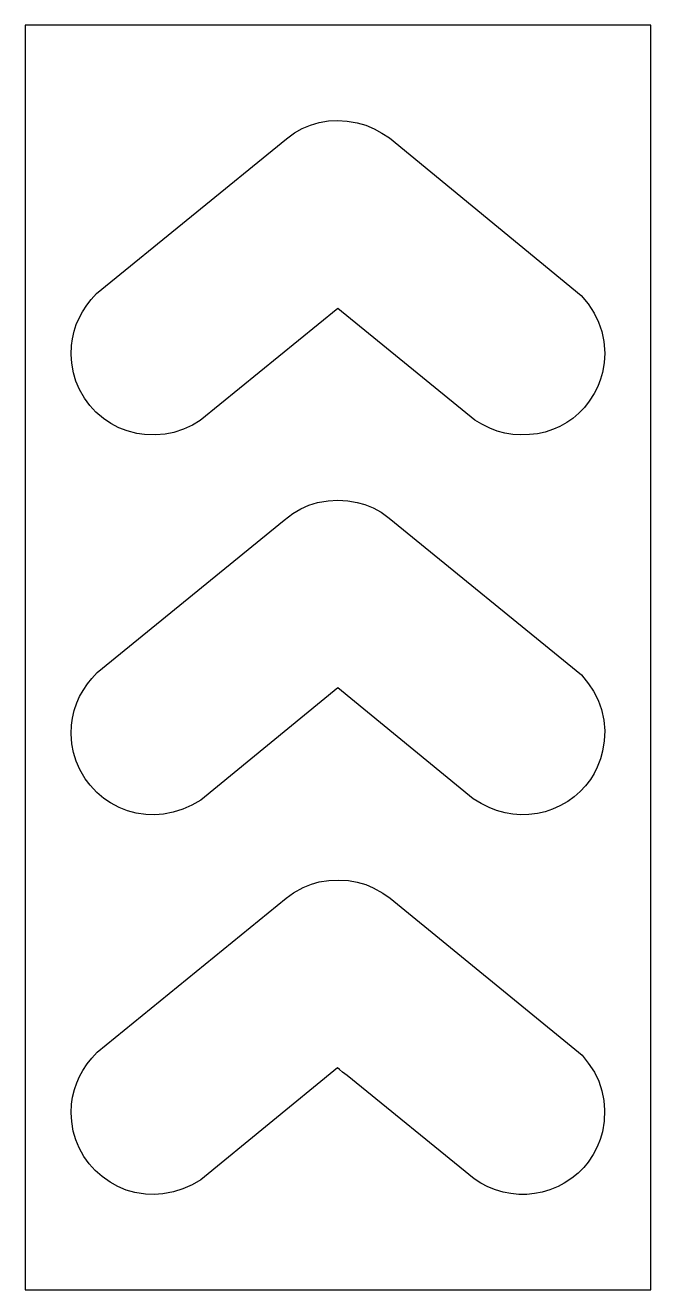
# Model space of a CAD drawing. Header units: inches. Extents: x 0 to 46, y 0 to 93.
import ezdxf

# ---------------------------------------------------------------- set-up
doc = ezdxf.new("R2010")
doc.units = ezdxf.units.IN
doc.header["$MEASUREMENT"] = 0
doc.layers.add('CUT', color=1, linetype='Continuous')

msp = doc.modelspace()

# ---------------------------------------------------------------- linework, layer by layer
at = {"layer": 'CUT'}
for points in [[(0, 0), (46, 0), (46, 93), (0, 93)], [(3.6, 70.513), (3.754, 71.003), (3.927, 71.409), (4.207, 71.927), (4.526, 72.422), (4.844, 72.827), (5.23, 73.278), (19.204, 84.66), (19.797, 85.094), (20.374, 85.407), (20.978, 85.663), (21.606, 85.842), (22.313, 85.963), (22.964, 86), (23.686, 85.955), (24.408, 85.837), (25.041, 85.649), (25.649, 85.391), (26.227, 85.076), (26.784, 84.712), (40.891, 73.136), (41.404, 72.506), (41.843, 71.825), (42.168, 71.166), (42.406, 70.47), (42.552, 69.754), (42.625, 68.891), (42.581, 68.174), (42.456, 67.459), (42.319, 66.967), (42.101, 66.425), (41.836, 65.907), (41.483, 65.349), (41.121, 64.885), (40.713, 64.46), (40.263, 64.079), (39.84, 63.785), (39.326, 63.497), (38.856, 63.288), (38.23, 63.085), (37.663, 62.958), (37.088, 62.891), (36.429, 62.877), (35.849, 62.909), (35.278, 63.003), (34.712, 63.157), (34.161, 63.363), (33.57, 63.662), (33.061, 63.964), (22.983, 72.163), (12.874, 63.927), (12.298, 63.594), (11.632, 63.282), (10.932, 63.056), (10.292, 62.927), (9.568, 62.877), (8.765, 62.899), (8.195, 62.982), (7.497, 63.165), (6.888, 63.394), (6.304, 63.7), (5.76, 64.078), (5.196, 64.552), (4.746, 65.037), (4.352, 65.57), (3.987, 66.209), (3.725, 66.817), (3.544, 67.446), (3.422, 68.147), (3.376, 68.788), (3.402, 69.44), (3.473, 69.943)], [(3.606, 42.599), (3.787, 43.154), (3.995, 43.624), (4.246, 44.074), (4.576, 44.561), (4.9, 44.962), (5.296, 45.403), (19.04, 56.604), (19.688, 57.093), (20.258, 57.429), (20.863, 57.7), (21.493, 57.892), (22.271, 58.033), (22.991, 58.077), (23.711, 58.034), (24.419, 57.911), (24.981, 57.752), (25.594, 57.5), (26.177, 57.184), (26.772, 56.752), (40.917, 45.219), (41.417, 44.566), (41.793, 44.022), (42.13, 43.367), (42.377, 42.676), (42.542, 41.891), (42.614, 41.096), (42.588, 40.377), (42.465, 39.602), (42.307, 39.046), (42.073, 38.432), (41.843, 37.973), (41.567, 37.538), (41.209, 37.071), (40.808, 36.639), (40.37, 36.244), (39.894, 35.901), (39.321, 35.578), (38.785, 35.342), (38.229, 35.157), (37.665, 35.029), (37.026, 34.947), (36.446, 34.933), (35.868, 34.973), (35.296, 35.073), (34.659, 35.249), (34.109, 35.458), (33.518, 35.759), (32.951, 36.108), (22.995, 44.273), (12.905, 35.996), (12.248, 35.646), (11.582, 35.339), (10.887, 35.119), (10.173, 34.984), (9.523, 34.934), (8.871, 34.955), (8.163, 35.058), (7.528, 35.219), (6.91, 35.458), (6.258, 35.799), (5.772, 36.131), (5.273, 36.567), (4.77, 37.104), (4.416, 37.573), (4.007, 38.272), (3.739, 38.877), (3.546, 39.509), (3.431, 40.157), (3.377, 40.878), (3.404, 41.531), (3.475, 42.033)], [(3.961, 10.428), (3.707, 11.031), (3.533, 11.659), (3.416, 12.36), (3.375, 13.002), (3.407, 13.654), (3.484, 14.156), (3.618, 14.724), (3.781, 15.212), (3.986, 15.684), (4.234, 16.134), (4.561, 16.624), (4.883, 17.027), (5.275, 17.47), (19.19, 28.799), (19.722, 29.191), (20.432, 29.581), (21.042, 29.836), (21.607, 29.994), (22.323, 30.104), (23.053, 30.132), (23.778, 30.094), (24.416, 29.981), (25.046, 29.798), (25.586, 29.568), (26.295, 29.174), (26.832, 28.788), (40.951, 17.251), (41.41, 16.668), (41.855, 15.992), (42.173, 15.33), (42.405, 14.632), (42.554, 13.923), (42.613, 13.2), (42.575, 12.405), (42.446, 11.615), (42.286, 11.056), (42.069, 10.517), (41.761, 9.937), (41.397, 9.385), (41.07, 8.987), (40.653, 8.572), (40.194, 8.205), (39.644, 7.836), (39.19, 7.594), (38.577, 7.345), (38.015, 7.18), (37.447, 7.071), (36.877, 7.014), (36.297, 7.011), (35.714, 7.065), (35.139, 7.173), (34.576, 7.336), (34.031, 7.557), (33.512, 7.834), (33.021, 8.161), (23.683, 15.761), (23.321, 16.007), (23.099, 16.204), (22.972, 16.315), (12.908, 8.088), (12.266, 7.722), (11.598, 7.414), (10.9, 7.189), (10.119, 7.048), (9.479, 7), (8.838, 7.032), (8.056, 7.159), (7.421, 7.333), (6.816, 7.589), (6.245, 7.908), (5.643, 8.329), (5.141, 8.759), (4.696, 9.249), (4.316, 9.789)]]:
    msp.add_lwpolyline(points, close=True, dxfattribs=at)

doc.saveas('drawing.dxf')
